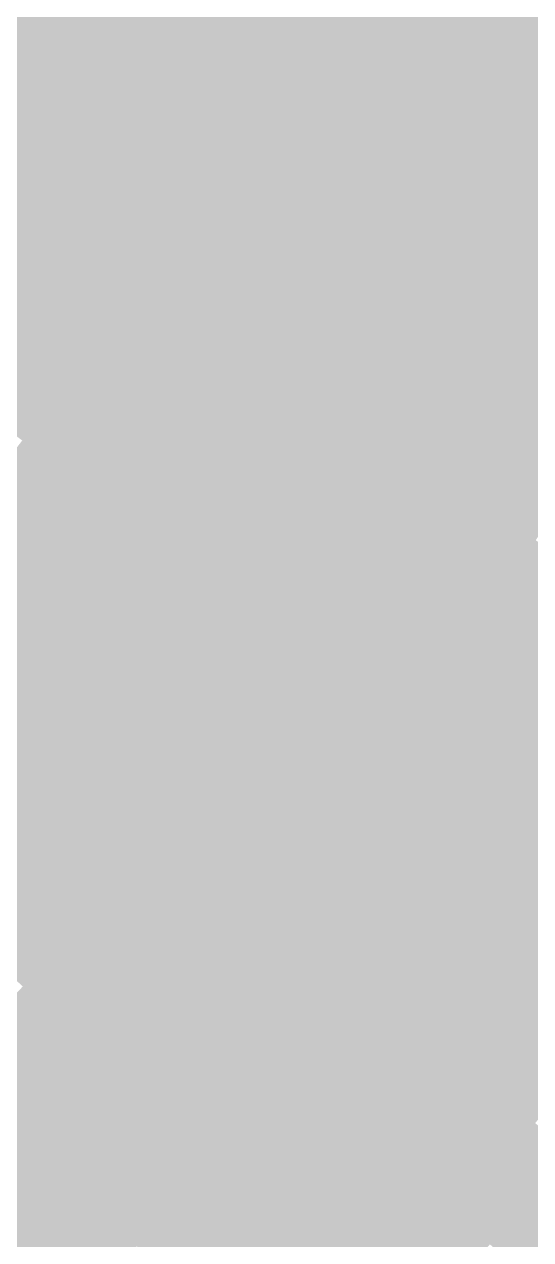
# Model space of a CAD drawing. Header units: inches. Extents: x -266 to 784, y -170 to 213.
# Drawn here: x 76.35 to 88.02, y -75.01 to -47 of the extents above; entities that cross this region are included whole.
import ezdxf

# ---------------------------------------------------------------- set-up
doc = ezdxf.new("R2010")
doc.units = ezdxf.units.IN
doc.header["$MEASUREMENT"] = 0

msp = doc.modelspace()

# ---------------------------------------------------------------- linework, layer by layer
at = {"color": 230, "true_color": 0xff3a92}
msp.add_solid([(88.429206, -44.511522), (89.32243, -44.961133), (87.310205, -46.668277), (88.192126, -47.139674)], dxfattribs=at)
at = {"color": 230, "true_color": 0xff2089}
msp.add_solid([(83.78252, -44.78269), (84.664441, -45.254087), (82.658264, -46.825328), (83.528351, -47.318226)], dxfattribs=at)
at = {"color": 230, "true_color": 0xff0681}
msp.add_solid([(79.177916, -44.853736), (80.048003, -45.346634), (78.053304, -46.78335), (78.911032, -47.297452)], dxfattribs=at)
at = {"color": 230, "true_color": 0xff0d85}
msp.add_solid([(80.048003, -45.346634), (80.91809, -45.839532), (78.911032, -47.297452), (79.768761, -47.811555)], dxfattribs=at)
at = {"color": 230, "true_color": 0xff268c}
msp.add_solid([(84.664441, -45.254087), (85.546363, -45.725483), (83.528351, -47.318226), (84.398438, -47.811125)], dxfattribs=at)
at = {"color": 230, "true_color": 0xfc0083}
msp.add_solid([(76.337846, -45.755144), (77.195575, -46.269247), (75.191967, -47.614788), (76.036821, -48.149786)], dxfattribs=at)
at = {"color": 230, "true_color": 0xff1388}
msp.add_solid([(80.91809, -45.839532), (81.788177, -46.33243), (79.768761, -47.811555), (80.626489, -48.325658)], dxfattribs=at)
at = {"color": 230, "true_color": 0xff2d90}
msp.add_solid([(85.546363, -45.725483), (86.428284, -46.19688), (84.398438, -47.811125), (85.268525, -48.304023)], dxfattribs=at)
at = {"color": 230, "true_color": 0xff3393}
msp.add_solid([(86.428284, -46.19688), (87.310205, -46.668277), (85.268525, -48.304023), (86.138612, -48.796921)], dxfattribs=at)
at = {"color": 230, "true_color": 0xff0084}
msp.add_solid([(77.195575, -46.269247), (78.053304, -46.78335), (76.036821, -48.149786), (76.881674, -48.684783)], dxfattribs=at)
at = {"color": 230, "true_color": 0xff1a8b}
msp.add_solid([(81.788177, -46.33243), (82.658264, -46.825328), (80.626489, -48.325658), (81.484218, -48.839761)], dxfattribs=at)
at = {"color": 230, "true_color": 0xff3a97}
msp.add_solid([(87.310205, -46.668277), (88.192126, -47.139674), (86.138612, -48.796921), (87.008699, -49.289819)], dxfattribs=at)
at = {"color": 230, "true_color": 0xff0687}
msp.add_solid([(78.053304, -46.78335), (78.911032, -47.297452), (76.881674, -48.684783), (77.726528, -49.219781)], dxfattribs=at)
at = {"color": 230, "true_color": 0xff208e}
msp.add_solid([(82.658264, -46.825328), (83.528351, -47.318226), (81.484218, -48.839761), (82.341947, -49.353863)], dxfattribs=at)
at = {"color": 230, "true_color": 0xff0d8a}
msp.add_solid([(78.911032, -47.297452), (79.768761, -47.811555), (77.726528, -49.219781), (78.571382, -49.754779)], dxfattribs=at)
at = {"color": 230, "true_color": 0xff2692}
msp.add_solid([(83.528351, -47.318226), (84.398438, -47.811125), (82.341947, -49.353863), (83.199675, -49.867966)], dxfattribs=at)
at = {"color": 233, "true_color": 0xfe409a}
msp.add_solid([(88.192126, -47.139674), (89.074048, -47.61107), (87.008699, -49.289819), (87.878786, -49.782717)], dxfattribs=at)
at = {"color": 230, "true_color": 0xff138d}
msp.add_solid([(79.768761, -47.811555), (80.626489, -48.325658), (78.571382, -49.754779), (79.416235, -50.289776)], dxfattribs=at)
at = {"color": 230, "true_color": 0xff2d95}
msp.add_solid([(84.398438, -47.811125), (85.268525, -48.304023), (83.199675, -49.867966), (84.057404, -50.382069)], dxfattribs=at)
at = {"color": 241, "true_color": 0xfe469d}
msp.add_solid([(89.074048, -47.61107), (89.955969, -48.082467), (87.878786, -49.782717), (88.748873, -50.275616)], dxfattribs=at)
at = {"color": 230, "true_color": 0xff008a}
msp.add_solid([(76.036821, -48.149786), (76.881674, -48.684783), (74.832265, -50.001321), (75.663735, -50.556891)], dxfattribs=at)
at = {"color": 230, "true_color": 0xff1a90}
msp.add_solid([(80.626489, -48.325658), (81.484218, -48.839761), (79.416235, -50.289776), (80.261089, -50.824774)], dxfattribs=at)
at = {"color": 230, "true_color": 0xff3398}
msp.add_solid([(85.268525, -48.304023), (86.138612, -48.796921), (84.057404, -50.382069), (84.915132, -50.896172)], dxfattribs=at)
at = {"color": 230, "true_color": 0xff068d}
msp.add_solid([(76.881674, -48.684783), (77.726528, -49.219781), (75.663735, -50.556891), (76.495204, -51.112461)], dxfattribs=at)
at = {"color": 230, "true_color": 0xff2093}
msp.add_solid([(81.484218, -48.839761), (82.341947, -49.353863), (80.261089, -50.824774), (81.105942, -51.359772)], dxfattribs=at)
at = {"color": 230, "true_color": 0xff3a9b}
msp.add_solid([(86.138612, -48.796921), (87.008699, -49.289819), (84.915132, -50.896172), (85.772861, -51.410274)], dxfattribs=at)
at = {"color": 230, "true_color": 0xff0d90}
msp.add_solid([(77.726528, -49.219781), (78.571382, -49.754779), (76.495204, -51.112461), (77.326674, -51.668032)], dxfattribs=at)
at = {"color": 230, "true_color": 0xff2697}
msp.add_solid([(82.341947, -49.353863), (83.199675, -49.867966), (81.105942, -51.359772), (81.950796, -51.894769)], dxfattribs=at)
at = {"color": 241, "true_color": 0xfe409f}
msp.add_solid([(87.008699, -49.289819), (87.878786, -49.782717), (85.772861, -51.410274), (86.63059, -51.924377)], dxfattribs=at)
at = {"color": 230, "true_color": 0xff1393}
msp.add_solid([(78.571382, -49.754779), (79.416235, -50.289776), (77.326674, -51.668032), (78.158144, -52.223602)], dxfattribs=at)
at = {"color": 241, "true_color": 0xfe46a2}
msp.add_solid([(87.878786, -49.782717), (88.748873, -50.275616), (86.63059, -51.924377), (87.488318, -52.43848)], dxfattribs=at)
at = {"color": 230, "true_color": 0xff2d9a}
msp.add_solid([(83.199675, -49.867966), (84.057404, -50.382069), (81.950796, -51.894769), (82.795649, -52.429767)], dxfattribs=at)
at = {"color": 230, "true_color": 0xff1a96}
msp.add_solid([(79.416235, -50.289776), (80.261089, -50.824774), (78.158144, -52.223602), (78.989613, -52.779172)], dxfattribs=at)
at = {"color": 230, "true_color": 0xff339d}
msp.add_solid([(84.057404, -50.382069), (84.915132, -50.896172), (82.795649, -52.429767), (83.640503, -52.964764)], dxfattribs=at)
at = {"color": 241, "true_color": 0xfe4da5}
msp.add_solid([(88.748873, -50.275616), (89.61896, -50.768514), (87.488318, -52.43848), (88.346047, -52.952583)], dxfattribs=at)
at = {"color": 230, "true_color": 0xff0693}
msp.add_solid([(75.663735, -50.556891), (76.495204, -51.112461), (74.400218, -52.398545), (75.217803, -52.974354)], dxfattribs=at)
at = {"color": 230, "true_color": 0xff2099}
msp.add_solid([(80.261089, -50.824774), (81.105942, -51.359772), (78.989613, -52.779172), (79.821083, -53.334742)], dxfattribs=at)
at = {"color": 220, "true_color": 0xff3aa0}
msp.add_solid([(84.915132, -50.896172), (85.772861, -51.410274), (83.640503, -52.964764), (84.485357, -53.499762)], dxfattribs=at)
at = {"color": 230, "true_color": 0xff0d96}
msp.add_solid([(76.495204, -51.112461), (77.326674, -51.668032), (75.217803, -52.974354), (76.035388, -53.550162)], dxfattribs=at)
at = {"color": 230, "true_color": 0xff269c}
msp.add_solid([(81.105942, -51.359772), (81.950796, -51.894769), (79.821083, -53.334742), (80.652552, -53.890313)], dxfattribs=at)
at = {"color": 241, "true_color": 0xfe40a3}
msp.add_solid([(85.772861, -51.410274), (86.63059, -51.924377), (84.485357, -53.499762), (85.33021, -54.03476)], dxfattribs=at)
at = {"color": 230, "true_color": 0xff1398}
msp.add_solid([(77.326674, -51.668032), (78.158144, -52.223602), (76.035388, -53.550162), (76.852972, -54.12597)], dxfattribs=at)
at = {"color": 220, "true_color": 0xff2d9f}
msp.add_solid([(81.950796, -51.894769), (82.795649, -52.429767), (80.652552, -53.890313), (81.484022, -54.445883)], dxfattribs=at)
at = {"color": 241, "true_color": 0xfe46a6}
msp.add_solid([(86.63059, -51.924377), (87.488318, -52.43848), (85.33021, -54.03476), (86.175064, -54.569757)], dxfattribs=at)
at = {"color": 230, "true_color": 0xff1a9b}
msp.add_solid([(78.158144, -52.223602), (78.989613, -52.779172), (76.852972, -54.12597), (77.670557, -54.701778)], dxfattribs=at)
at = {"color": 220, "true_color": 0xff33a2}
msp.add_solid([(82.795649, -52.429767), (83.640503, -52.964764), (81.484022, -54.445883), (82.315492, -55.001453)], dxfattribs=at)
at = {"color": 241, "true_color": 0xfe4da9}
msp.add_solid([(87.488318, -52.43848), (88.346047, -52.952583), (86.175064, -54.569757), (87.019917, -55.104755)], dxfattribs=at)
at = {"color": 230, "true_color": 0xff209e}
msp.add_solid([(78.989613, -52.779172), (79.821083, -53.334742), (77.670557, -54.701778), (78.488142, -55.277586)], dxfattribs=at)
at = {"color": 220, "true_color": 0xff3aa5}
msp.add_solid([(83.640503, -52.964764), (84.485357, -53.499762), (82.315492, -55.001453), (83.146961, -55.557023)], dxfattribs=at)
at = {"color": 241, "true_color": 0xfe53ac}
msp.add_solid([(88.346047, -52.952583), (89.203775, -53.466685), (87.019917, -55.104755), (87.864771, -55.639752)], dxfattribs=at)
at = {"color": 220, "true_color": 0xff26a1}
msp.add_solid([(79.821083, -53.334742), (80.652552, -53.890313), (78.488142, -55.277586), (79.305727, -55.853395)], dxfattribs=at)
at = {"color": 231, "true_color": 0xfe5aaf}
msp.add_solid([(89.203775, -53.466685), (90.061504, -53.980788), (87.864771, -55.639752), (88.709624, -56.17475)], dxfattribs=at)
at = {"color": 230, "true_color": 0xff139e}
msp.add_solid([(76.035388, -53.550162), (76.852972, -54.12597), (74.6983, -55.400035), (75.501508, -55.995735)], dxfattribs=at)
at = {"color": 241, "true_color": 0xfe40a7}
msp.add_solid([(84.485357, -53.499762), (85.33021, -54.03476), (83.146961, -55.557023), (83.978431, -56.112594)], dxfattribs=at)
at = {"color": 220, "true_color": 0xff2da4}
msp.add_solid([(80.652552, -53.890313), (81.484022, -54.445883), (79.305727, -55.853395), (80.123312, -56.429203)], dxfattribs=at)
at = {"color": 241, "true_color": 0xfe46aa}
msp.add_solid([(85.33021, -54.03476), (86.175064, -54.569757), (83.978431, -56.112594), (84.8099, -56.668164)], dxfattribs=at)
at = {"color": 220, "true_color": 0xff1aa1}
msp.add_solid([(76.852972, -54.12597), (77.670557, -54.701778), (75.501508, -55.995735), (76.304715, -56.591434)], dxfattribs=at)
at = {"color": 220, "true_color": 0xff33a6}
msp.add_solid([(81.484022, -54.445883), (82.315492, -55.001453), (80.123312, -56.429203), (80.940896, -57.005011)], dxfattribs=at)
at = {"color": 241, "true_color": 0xfe4dad}
msp.add_solid([(86.175064, -54.569757), (87.019917, -55.104755), (84.8099, -56.668164), (85.64137, -57.223734)], dxfattribs=at)
at = {"color": 220, "true_color": 0xff20a3}
msp.add_solid([(77.670557, -54.701778), (78.488142, -55.277586), (76.304715, -56.591434), (77.107923, -57.187133)], dxfattribs=at)
at = {"color": 220, "true_color": 0xff3aa9}
msp.add_solid([(82.315492, -55.001453), (83.146961, -55.557023), (80.940896, -57.005011), (81.758481, -57.580819)], dxfattribs=at)
at = {"color": 231, "true_color": 0xfe53b0}
msp.add_solid([(87.019917, -55.104755), (87.864771, -55.639752), (85.64137, -57.223734), (86.47284, -57.779304)], dxfattribs=at)
at = {"color": 220, "true_color": 0xff26a6}
msp.add_solid([(78.488142, -55.277586), (79.305727, -55.853395), (77.107923, -57.187133), (77.911131, -57.782833)], dxfattribs=at)
at = {"color": 223, "true_color": 0xfe40ac}
msp.add_solid([(83.146961, -55.557023), (83.978431, -56.112594), (81.758481, -57.580819), (82.576066, -58.156627)], dxfattribs=at)
at = {"color": 231, "true_color": 0xfe5ab3}
msp.add_solid([(87.864771, -55.639752), (88.709624, -56.17475), (86.47284, -57.779304), (87.304309, -58.334874)], dxfattribs=at)
at = {"color": 220, "true_color": 0xff2da9}
msp.add_solid([(79.305727, -55.853395), (80.123312, -56.429203), (77.911131, -57.782833), (78.714338, -58.378532)], dxfattribs=at)
at = {"color": 231, "true_color": 0xfe46af}
msp.add_solid([(83.978431, -56.112594), (84.8099, -56.668164), (82.576066, -58.156627), (83.393651, -58.732436)], dxfattribs=at)
at = {"color": 231, "true_color": 0xfe60b6}
msp.add_solid([(88.709624, -56.17475), (89.554478, -56.709748), (87.304309, -58.334874), (88.135779, -58.890445)], dxfattribs=at)
at = {"color": 220, "true_color": 0xff33ab}
msp.add_solid([(80.123312, -56.429203), (80.940896, -57.005011), (78.714338, -58.378532), (79.517546, -58.974231)], dxfattribs=at)
at = {"color": 220, "true_color": 0xff20a9}
msp.add_solid([(76.304715, -56.591434), (77.107923, -57.187133), (74.892911, -58.447001), (75.681257, -59.062233)], dxfattribs=at)
at = {"color": 231, "true_color": 0xfe4db2}
msp.add_solid([(84.8099, -56.668164), (85.64137, -57.223734), (83.393651, -58.732436), (84.211236, -59.308244)], dxfattribs=at)
at = {"color": 220, "true_color": 0xff3aae}
msp.add_solid([(80.940896, -57.005011), (81.758481, -57.580819), (79.517546, -58.974231), (80.320753, -59.56993)], dxfattribs=at)
at = {"color": 220, "true_color": 0xff26ab}
msp.add_solid([(77.107923, -57.187133), (77.911131, -57.782833), (75.681257, -59.062233), (76.469603, -59.677464)], dxfattribs=at)
at = {"color": 231, "true_color": 0xfe53b4}
msp.add_solid([(85.64137, -57.223734), (86.47284, -57.779304), (84.211236, -59.308244), (85.028821, -59.884052)], dxfattribs=at)
at = {"color": 223, "true_color": 0xfe40b1}
msp.add_solid([(81.758481, -57.580819), (82.576066, -58.156627), (80.320753, -59.56993), (81.123961, -60.16563)], dxfattribs=at)
at = {"color": 220, "true_color": 0xff2dae}
msp.add_solid([(77.911131, -57.782833), (78.714338, -58.378532), (76.469603, -59.677464), (77.25795, -60.292696)], dxfattribs=at)
at = {"color": 231, "true_color": 0xfe5ab7}
msp.add_solid([(86.47284, -57.779304), (87.304309, -58.334874), (85.028821, -59.884052), (85.846405, -60.45986)], dxfattribs=at)
at = {"color": 231, "true_color": 0xfe46b3}
msp.add_solid([(82.576066, -58.156627), (83.393651, -58.732436), (81.123961, -60.16563), (81.927168, -60.761329)], dxfattribs=at)
at = {"color": 220, "true_color": 0xff33b0}
msp.add_solid([(78.714338, -58.378532), (79.517546, -58.974231), (77.25795, -60.292696), (78.046296, -60.907927)], dxfattribs=at)
at = {"color": 231, "true_color": 0xfe60ba}
msp.add_solid([(87.304309, -58.334874), (88.135779, -58.890445), (85.846405, -60.45986), (86.66399, -61.035668)], dxfattribs=at)
at = {"color": 231, "true_color": 0xfe4db6}
msp.add_solid([(83.393651, -58.732436), (84.211236, -59.308244), (81.927168, -60.761329), (82.730376, -61.357028)], dxfattribs=at)
at = {"color": 220, "true_color": 0xff26b0}
msp.add_solid([(75.681257, -59.062233), (76.469603, -59.677464), (74.209004, -60.901755), (74.982014, -61.536149)], dxfattribs=at)
at = {"color": 220, "true_color": 0xff3ab3}
msp.add_solid([(79.517546, -58.974231), (80.320753, -59.56993), (78.046296, -60.907927), (78.834643, -61.523159)], dxfattribs=at)
at = {"color": 231, "true_color": 0xfe66bd}
msp.add_solid([(88.135779, -58.890445), (88.967249, -59.446015), (86.66399, -61.035668), (87.481575, -61.611476)], dxfattribs=at)
at = {"color": 231, "true_color": 0xfe53b8}
msp.add_solid([(84.211236, -59.308244), (85.028821, -59.884052), (82.730376, -61.357028), (83.533583, -61.952728)], dxfattribs=at)
at = {"color": 223, "true_color": 0xfe40b5}
msp.add_solid([(80.320753, -59.56993), (81.123961, -60.16563), (78.834643, -61.523159), (79.622989, -62.138391)], dxfattribs=at)
at = {"color": 231, "true_color": 0xfe6dc0}
msp.add_solid([(88.967249, -59.446015), (89.798718, -60.001585), (87.481575, -61.611476), (88.29916, -62.187285)], dxfattribs=at)
at = {"color": 220, "true_color": 0xff2db2}
msp.add_solid([(76.469603, -59.677464), (77.25795, -60.292696), (74.982014, -61.536149), (75.755024, -62.170542)], dxfattribs=at)
at = {"color": 231, "true_color": 0xfe5abb}
msp.add_solid([(85.028821, -59.884052), (85.846405, -60.45986), (83.533583, -61.952728), (84.336791, -62.548427)], dxfattribs=at)
at = {"color": 231, "true_color": 0xfe46b8}
msp.add_solid([(81.123961, -60.16563), (81.927168, -60.761329), (79.622989, -62.138391), (80.411336, -62.753622)], dxfattribs=at)
at = {"color": 220, "true_color": 0xff33b5}
msp.add_solid([(77.25795, -60.292696), (78.046296, -60.907927), (75.755024, -62.170542), (76.528035, -62.804935)], dxfattribs=at)
at = {"color": 231, "true_color": 0xfe60be}
msp.add_solid([(85.846405, -60.45986), (86.66399, -61.035668), (84.336791, -62.548427), (85.139998, -63.144126)], dxfattribs=at)
at = {"color": 231, "true_color": 0xfe4dba}
msp.add_solid([(81.927168, -60.761329), (82.730376, -61.357028), (80.411336, -62.753622), (81.199682, -63.368854)], dxfattribs=at)
at = {"color": 220, "true_color": 0xff3ab7}
msp.add_solid([(78.046296, -60.907927), (78.834643, -61.523159), (76.528035, -62.804935), (77.301045, -63.439328)], dxfattribs=at)
at = {"color": 231, "true_color": 0xfe66c0}
msp.add_solid([(86.66399, -61.035668), (87.481575, -61.611476), (85.139998, -63.144126), (85.943206, -63.739826)], dxfattribs=at)
at = {"color": 223, "true_color": 0xfe40b9}
msp.add_solid([(78.834643, -61.523159), (79.622989, -62.138391), (77.301045, -63.439328), (78.074056, -64.073722)], dxfattribs=at)
at = {"color": 231, "true_color": 0xfe53bd}
msp.add_solid([(82.730376, -61.357028), (83.533583, -61.952728), (81.199682, -63.368854), (81.988028, -63.984085)], dxfattribs=at)
at = {"color": 231, "true_color": 0xfe6dc3}
msp.add_solid([(87.481575, -61.611476), (88.29916, -62.187285), (85.943206, -63.739826), (86.746413, -64.335525)], dxfattribs=at)
at = {"color": 231, "true_color": 0xfe46bc}
msp.add_solid([(79.622989, -62.138391), (80.411336, -62.753622), (78.074056, -64.073722), (78.847066, -64.708115)], dxfattribs=at)
at = {"color": 231, "true_color": 0xfe5abf}
msp.add_solid([(83.533583, -61.952728), (84.336791, -62.548427), (81.988028, -63.984085), (82.776375, -64.599317)], dxfattribs=at)
at = {"color": 220, "true_color": 0xff33ba}
msp.add_solid([(75.755024, -62.170542), (76.528035, -62.804935), (74.206467, -64.010939), (74.963676, -64.664111)], dxfattribs=at)
at = {"color": 231, "true_color": 0xfe73c6}
msp.add_solid([(88.29916, -62.187285), (89.116745, -62.763093), (86.746413, -64.335525), (87.549621, -64.931224)], dxfattribs=at)
at = {"color": 231, "true_color": 0xfe60c2}
msp.add_solid([(84.336791, -62.548427), (85.139998, -63.144126), (82.776375, -64.599317), (83.564721, -65.214549)], dxfattribs=at)
at = {"color": 220, "true_color": 0xff3abc}
msp.add_solid([(76.528035, -62.804935), (77.301045, -63.439328), (74.963676, -64.664111), (75.720885, -65.317284)], dxfattribs=at)
at = {"color": 231, "true_color": 0xfe4dbe}
msp.add_solid([(80.411336, -62.753622), (81.199682, -63.368854), (78.847066, -64.708115), (79.620077, -65.342508)], dxfattribs=at)
at = {"color": 231, "true_color": 0xfe7ac8}
msp.add_solid([(89.116745, -62.763093), (89.934329, -63.338901), (87.549621, -64.931224), (88.352828, -65.526924)], dxfattribs=at)
at = {"color": 231, "true_color": 0xfe66c4}
msp.add_solid([(85.139998, -63.144126), (85.943206, -63.739826), (83.564721, -65.214549), (84.353068, -65.82978)], dxfattribs=at)
at = {"color": 231, "true_color": 0xfe40be}
msp.add_solid([(77.301045, -63.439328), (78.074056, -64.073722), (75.720885, -65.317284), (76.478093, -65.970457)], dxfattribs=at)
at = {"color": 231, "true_color": 0xfe53c1}
msp.add_solid([(81.199682, -63.368854), (81.988028, -63.984085), (79.620077, -65.342508), (80.393087, -65.976902)], dxfattribs=at)
at = {"color": 231, "true_color": 0xfe6dc7}
msp.add_solid([(85.943206, -63.739826), (86.746413, -64.335525), (84.353068, -65.82978), (85.141414, -66.445012)], dxfattribs=at)
at = {"color": 231, "true_color": 0xfe46c0}
msp.add_solid([(78.074056, -64.073722), (78.847066, -64.708115), (76.478093, -65.970457), (77.235302, -66.62363)], dxfattribs=at)
at = {"color": 231, "true_color": 0xfe5ac3}
msp.add_solid([(81.988028, -63.984085), (82.776375, -64.599317), (80.393087, -65.976902), (81.166098, -66.611295)], dxfattribs=at)
at = {"color": 231, "true_color": 0xfe73c9}
msp.add_solid([(86.746413, -64.335525), (87.549621, -64.931224), (85.141414, -66.445012), (85.929761, -67.060243)], dxfattribs=at)
at = {"color": 231, "true_color": 0xfe60c5}
msp.add_solid([(82.776375, -64.599317), (83.564721, -65.214549), (81.166098, -66.611295), (81.939108, -67.245688)], dxfattribs=at)
at = {"color": 231, "true_color": 0xfe4dc2}
msp.add_solid([(78.847066, -64.708115), (79.620077, -65.342508), (77.235302, -66.62363), (77.992511, -67.276803)], dxfattribs=at)
at = {"color": 231, "true_color": 0xfe7acc}
msp.add_solid([(87.549621, -64.931224), (88.352828, -65.526924), (85.929761, -67.060243), (86.718107, -67.675475)], dxfattribs=at)
at = {"color": 231, "true_color": 0xfe66c8}
msp.add_solid([(83.564721, -65.214549), (84.353068, -65.82978), (81.939108, -67.245688), (82.712118, -67.880081)], dxfattribs=at)
at = {"color": 231, "true_color": 0xfe40c3}
msp.add_solid([(75.720885, -65.317284), (76.478093, -65.970457), (74.095113, -67.155895), (74.836064, -67.827454)], dxfattribs=at)
at = {"color": 231, "true_color": 0xfe53c5}
msp.add_solid([(79.620077, -65.342508), (80.393087, -65.976902), (77.992511, -67.276803), (78.74972, -67.929976)], dxfattribs=at)
at = {"color": 231, "true_color": 0xff7fcd}
msp.add_solid([(88.352828, -65.526924), (89.156036, -66.122623), (86.718107, -67.675475), (87.506453, -68.290707)], dxfattribs=at)
at = {"color": 231, "true_color": 0xfe46c5}
msp.add_solid([(76.478093, -65.970457), (77.235302, -66.62363), (74.836064, -67.827454), (75.577015, -68.499013)], dxfattribs=at)
at = {"color": 231, "true_color": 0xfe5ac7}
msp.add_solid([(80.393087, -65.976902), (81.166098, -66.611295), (78.74972, -67.929976), (79.506929, -68.583149)], dxfattribs=at)
at = {"color": 231, "true_color": 0xfe6dca}
msp.add_solid([(84.353068, -65.82978), (85.141414, -66.445012), (82.712118, -67.880081), (83.485129, -68.514475)], dxfattribs=at)
at = {"color": 231, "true_color": 0xfb7dca}
msp.add_solid([(89.156036, -66.122623), (89.959244, -66.718322), (87.506453, -68.290707), (88.2948, -68.905938)], dxfattribs=at)
at = {"color": 231, "true_color": 0xfe4dc7}
msp.add_solid([(77.235302, -66.62363), (77.992511, -67.276803), (75.577015, -68.499013), (76.317966, -69.170572)], dxfattribs=at)
at = {"color": 231, "true_color": 0xfe60c9}
msp.add_solid([(81.166098, -66.611295), (81.939108, -67.245688), (79.506929, -68.583149), (80.264138, -69.236321)], dxfattribs=at)
at = {"color": 231, "true_color": 0xfe73cc}
msp.add_solid([(85.141414, -66.445012), (85.929761, -67.060243), (83.485129, -68.514475), (84.258139, -69.148868)], dxfattribs=at)
at = {"color": 221, "true_color": 0xfe7acf}
msp.add_solid([(85.929761, -67.060243), (86.718107, -67.675475), (84.258139, -69.148868), (85.03115, -69.783261)], dxfattribs=at)
at = {"color": 231, "true_color": 0xfe53c9}
msp.add_solid([(77.992511, -67.276803), (78.74972, -67.929976), (76.317966, -69.170572), (77.058917, -69.842131)], dxfattribs=at)
at = {"color": 231, "true_color": 0xfe66cb}
msp.add_solid([(81.939108, -67.245688), (82.712118, -67.880081), (80.264138, -69.236321), (81.021347, -69.889494)], dxfattribs=at)
at = {"color": 221, "true_color": 0xff7fd0}
msp.add_solid([(86.718107, -67.675475), (87.506453, -68.290707), (85.03115, -69.783261), (85.80416, -70.417655)], dxfattribs=at)
at = {"color": 231, "true_color": 0xfe5acb}
msp.add_solid([(78.74972, -67.929976), (79.506929, -68.583149), (77.058917, -69.842131), (77.799868, -70.51369)], dxfattribs=at)
at = {"color": 231, "true_color": 0xfe6dcd}
msp.add_solid([(82.712118, -67.880081), (83.485129, -68.514475), (81.021347, -69.889494), (81.778555, -70.542667)], dxfattribs=at)
at = {"color": 231, "true_color": 0xfb7dcd}
msp.add_solid([(87.506453, -68.290707), (88.2948, -68.905938), (85.80416, -70.417655), (86.577171, -71.052048)], dxfattribs=at)
at = {"color": 231, "true_color": 0xfe60cd}
msp.add_solid([(79.506929, -68.583149), (80.264138, -69.236321), (77.799868, -70.51369), (78.540819, -71.185249)], dxfattribs=at)
at = {"color": 221, "true_color": 0xfe73d0}
msp.add_solid([(83.485129, -68.514475), (84.258139, -69.148868), (81.778555, -70.542667), (82.535764, -71.19584)], dxfattribs=at)
at = {"color": 221, "true_color": 0xfe7ad2}
msp.add_solid([(84.258139, -69.148868), (85.03115, -69.783261), (82.535764, -71.19584), (83.292973, -71.849013)], dxfattribs=at)
at = {"color": 231, "true_color": 0xf67bc9}
msp.add_solid([(88.2948, -68.905938), (89.083146, -69.52117), (86.577171, -71.052048), (87.350181, -71.686441)], dxfattribs=at)
at = {"color": 231, "true_color": 0xfe53cd}
msp.add_solid([(76.317966, -69.170572), (77.058917, -69.842131), (74.59745, -71.022676), (75.321697, -71.712217)], dxfattribs=at)
at = {"color": 221, "true_color": 0xfe66cf}
msp.add_solid([(80.264138, -69.236321), (81.021347, -69.889494), (78.540819, -71.185249), (79.28177, -71.856808)], dxfattribs=at)
at = {"color": 231, "true_color": 0xf279c6}
msp.add_solid([(89.083146, -69.52117), (89.871493, -70.136401), (87.350181, -71.686441), (88.123192, -72.320834)], dxfattribs=at)
at = {"color": 221, "true_color": 0xfe5acf}
msp.add_solid([(77.058917, -69.842131), (77.799868, -70.51369), (75.321697, -71.712217), (76.045944, -72.401757)], dxfattribs=at)
at = {"color": 221, "true_color": 0xfe6dd1}
msp.add_solid([(81.021347, -69.889494), (81.778555, -70.542667), (79.28177, -71.856808), (80.022722, -72.528367)], dxfattribs=at)
at = {"color": 221, "true_color": 0xff7fd3}
msp.add_solid([(85.03115, -69.783261), (85.80416, -70.417655), (83.292973, -71.849013), (84.050182, -72.502186)], dxfattribs=at)
at = {"color": 221, "true_color": 0xfe60d1}
msp.add_solid([(77.799868, -70.51369), (78.540819, -71.185249), (76.045944, -72.401757), (76.770191, -73.091298)], dxfattribs=at)
at = {"color": 221, "true_color": 0xfe73d3}
msp.add_solid([(81.778555, -70.542667), (82.535764, -71.19584), (80.022722, -72.528367), (80.763673, -73.199926)], dxfattribs=at)
at = {"color": 221, "true_color": 0xfb7dcf}
msp.add_solid([(85.80416, -70.417655), (86.577171, -71.052048), (84.050182, -72.502186), (84.807391, -73.155358)], dxfattribs=at)
at = {"color": 231, "true_color": 0xf67bcc}
msp.add_solid([(86.577171, -71.052048), (87.350181, -71.686441), (84.807391, -73.155358), (85.5646, -73.808531)], dxfattribs=at)
at = {"color": 221, "true_color": 0xfe66d2}
msp.add_solid([(78.540819, -71.185249), (79.28177, -71.856808), (76.770191, -73.091298), (77.494438, -73.780838)], dxfattribs=at)
at = {"color": 221, "true_color": 0xfe7ad5}
msp.add_solid([(82.535764, -71.19584), (83.292973, -71.849013), (80.763673, -73.199926), (81.504624, -73.871485)], dxfattribs=at)
at = {"color": 231, "true_color": 0xf279c8}
msp.add_solid([(87.350181, -71.686441), (88.123192, -72.320834), (85.5646, -73.808531), (86.321808, -74.461704)], dxfattribs=at)
at = {"color": 221, "true_color": 0xfe6dd4}
msp.add_solid([(79.28177, -71.856808), (80.022722, -72.528367), (77.494438, -73.780838), (78.218685, -74.470379)], dxfattribs=at)
at = {"color": 221, "true_color": 0xff7fd6}
msp.add_solid([(83.292973, -71.849013), (84.050182, -72.502186), (81.504624, -73.871485), (82.245575, -74.543044)], dxfattribs=at)
at = {"color": 221, "true_color": 0xfe60d4}
msp.add_solid([(76.045944, -72.401757), (76.770191, -73.091298), (74.246212, -74.246212), (74.953319, -74.953319)], dxfattribs=at)
at = {"color": 221, "true_color": 0xfe73d6}
msp.add_solid([(80.022722, -72.528367), (80.763673, -73.199926), (78.218685, -74.470379), (78.942932, -75.159919)], dxfattribs=at)
at = {"color": 221, "true_color": 0xfb7dd2}
msp.add_solid([(84.050182, -72.502186), (84.807391, -73.155358), (82.245575, -74.543044), (82.986526, -75.214603)], dxfattribs=at)
at = {"color": 231, "true_color": 0xee76c5}
msp.add_solid([(88.123192, -72.320834), (88.896202, -72.955228), (86.321808, -74.461704), (87.079017, -75.114877)], dxfattribs=at)
at = {"color": 231, "true_color": 0xea74c1}
msp.add_solid([(88.896202, -72.955228), (89.669213, -73.589621), (87.079017, -75.114877), (87.836226, -75.76805)], dxfattribs=at)
at = {"color": 221, "true_color": 0xfe66d6}
msp.add_solid([(76.770191, -73.091298), (77.494438, -73.780838), (74.953319, -74.953319), (75.660426, -75.660426)], dxfattribs=at)
at = {"color": 221, "true_color": 0xfe7ad8}
msp.add_solid([(80.763673, -73.199926), (81.504624, -73.871485), (78.942932, -75.159919), (79.667179, -75.84946)], dxfattribs=at)
at = {"color": 221, "true_color": 0xf67bcf}
msp.add_solid([(84.807391, -73.155358), (85.5646, -73.808531), (82.986526, -75.214603), (83.727477, -75.886162)], dxfattribs=at)
at = {"color": 231, "true_color": 0xe572be}
msp.add_solid([(89.669213, -73.589621), (90.442223, -74.224014), (87.836226, -75.76805), (88.593435, -76.421223)], dxfattribs=at)
at = {"color": 221, "true_color": 0xfe6dd8}
msp.add_solid([(77.494438, -73.780838), (78.218685, -74.470379), (75.660426, -75.660426), (76.367532, -76.367532)], dxfattribs=at)
at = {"color": 221, "true_color": 0xff7fd9}
msp.add_solid([(81.504624, -73.871485), (82.245575, -74.543044), (79.667179, -75.84946), (80.391426, -76.539)], dxfattribs=at)
at = {"color": 231, "true_color": 0xf279cb}
msp.add_solid([(85.5646, -73.808531), (86.321808, -74.461704), (83.727477, -75.886162), (84.468428, -76.557721)], dxfattribs=at)
at = {"color": 221, "true_color": 0xfe73da}
msp.add_solid([(78.218685, -74.470379), (78.942932, -75.159919), (76.367532, -76.367532), (77.074639, -77.074639)], dxfattribs=at)
at = {"color": 231, "true_color": 0xee76c8}
msp.add_solid([(86.321808, -74.461704), (87.079017, -75.114877), (84.468428, -76.557721), (85.209379, -77.22928)], dxfattribs=at)
at = {"color": 221, "true_color": 0xfb7dd5}
msp.add_solid([(82.245575, -74.543044), (82.986526, -75.214603), (80.391426, -76.539), (81.115673, -77.228541)], dxfattribs=at)

doc.saveas('drawing.dxf')
